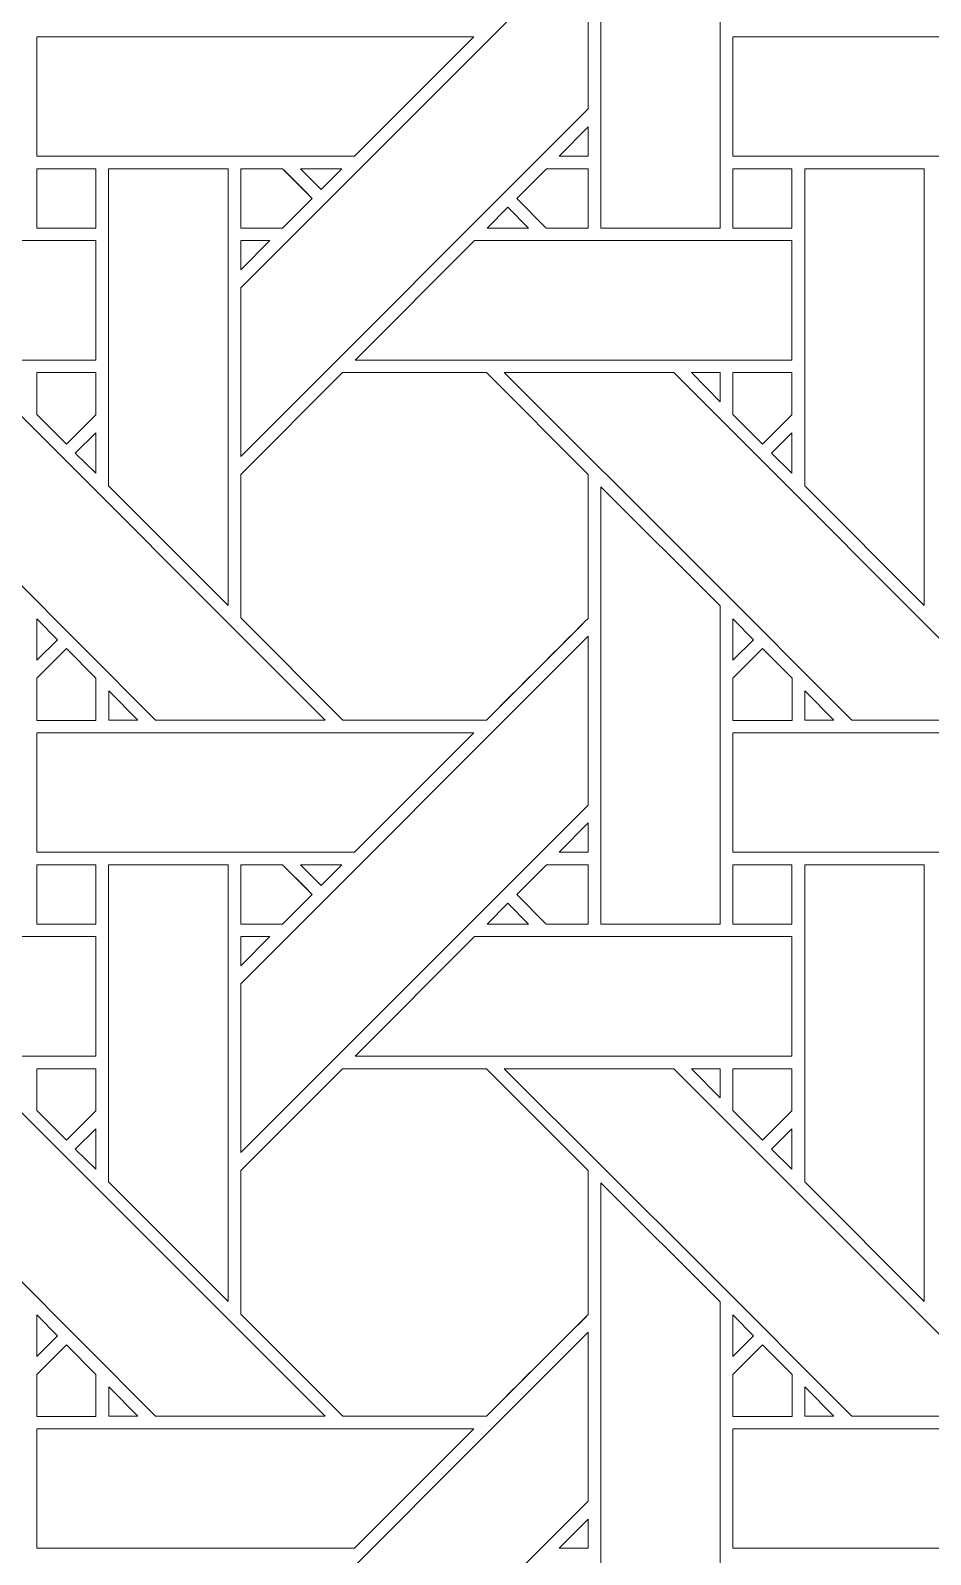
# Model space of a CAD drawing. Header units: inches. Extents: x 2.4 to 22.4, y -0.9 to 19.1.
# Drawn here: x 9.488 to 10.714, y 1.554 to 3.631 of the extents above; entities that cross this region are included whole.
import ezdxf

# ---------------------------------------------------------------- set-up
doc = ezdxf.new("R2010")
doc.units = ezdxf.units.IN
doc.header["$MEASUREMENT"] = 0
doc.layers.add('Design', color=7, linetype='Continuous', lineweight=0)

msp = doc.modelspace()

# ---------------------------------------------------------------- linework, layer by layer
at = {"layer": 'Design'}
for points, knots in [([(12.3829, 19.0948), (6.86, 19.0948), (2.3829, 14.6176), (2.3829, 9.0948), (2.3829, 3.5719), (6.86, -0.9052), (12.3829, -0.9052), (17.9057, -0.9052), (22.3829, 3.5719), (22.3829, 9.0948), (22.3829, 14.6176), (17.9057, 19.0948), (12.3829, 19.0948)], [0, 0, 0, 0, 1, 1, 1, 2, 2, 2, 3, 3, 3, 4, 4, 4, 4]), ([(12.3829, 17.972), (7.4801, 17.972), (3.5056, 13.9975), (3.5056, 9.0948), (3.5056, 4.192), (7.4801, 0.2175), (12.3829, 0.2175), (17.2856, 0.2175), (21.2601, 4.192), (21.2601, 9.0948), (21.2601, 13.9975), (17.2856, 17.972), (12.3829, 17.972)], [0, 0, 0, 0, 1, 1, 1, 2, 2, 2, 3, 3, 3, 4, 4, 4, 4]), ([(10.4278, 3.7957), (10.4278, 3.7957), (10.4278, 3.362), (10.4278, 3.362), (10.4278, 3.362), (10.265, 3.362), (10.265, 3.362), (10.265, 3.362), (10.265, 3.9579), (10.265, 3.9579), (10.265, 3.9579), (10.4278, 3.7957), (10.4278, 3.7957)], [0, 0, 0, 0, 1, 1, 1, 2, 2, 2, 3, 3, 3, 4, 4, 4, 4]), ([(9.7742, 3.2807), (9.7742, 3.2807), (10.2479, 3.7543), (10.2479, 3.7543), (10.2479, 3.7543), (10.2479, 3.5243), (10.2479, 3.5243), (10.2479, 3.5243), (9.7742, 3.0506), (9.7742, 3.0506), (9.7742, 3.0506), (9.7742, 3.2807), (9.7742, 3.2807)], [0, 0, 0, 0, 1, 1, 1, 2, 2, 2, 3, 3, 3, 4, 4, 4, 4]), ([(9.4964, 3.4601), (9.4964, 3.4601), (9.4964, 3.6228), (9.4964, 3.6228), (9.4964, 3.6228), (10.0921, 3.6228), (10.0921, 3.6228), (10.0921, 3.6228), (9.9293, 3.4601), (9.9293, 3.4601), (9.9293, 3.4601), (9.4964, 3.4601), (9.4964, 3.4601)], [0, 0, 0, 0, 1, 1, 1, 2, 2, 2, 3, 3, 3, 4, 4, 4, 4]), ([(10.4451, 3.4601), (10.4451, 3.4601), (10.4451, 3.6228), (10.4451, 3.6228), (10.4451, 3.6228), (11.0408, 3.6228), (11.0408, 3.6228), (11.0408, 3.6228), (10.8781, 3.4601), (10.8781, 3.4601), (10.8781, 3.4601), (10.4451, 3.4601), (10.4451, 3.4601)], [0, 0, 0, 0, 1, 1, 1, 2, 2, 2, 3, 3, 3, 4, 4, 4, 4]), ([(10.2081, 3.4601), (10.2081, 3.4601), (10.2479, 3.4999), (10.2479, 3.4999), (10.2479, 3.4999), (10.2479, 3.4601), (10.2479, 3.4601), (10.2479, 3.4601), (10.2081, 3.4601), (10.2081, 3.4601)], [0, 0, 0, 0, 1, 1, 1, 2, 2, 2, 3, 3, 3, 3]), ([(9.4963, 3.362), (9.4963, 3.362), (9.4963, 3.4428), (9.4963, 3.4428), (9.4963, 3.4428), (9.5766, 3.4428), (9.5766, 3.4428), (9.5766, 3.4428), (9.5766, 3.362), (9.5766, 3.362), (9.5766, 3.362), (9.4963, 3.362), (9.4963, 3.362)], [0, 0, 0, 0, 1, 1, 1, 2, 2, 2, 3, 3, 3, 4, 4, 4, 4]), ([(9.5766, 3.4428), (9.5766, 3.4428), (9.5766, 3.362), (9.5766, 3.362), (9.5766, 3.362), (9.4963, 3.362), (9.4963, 3.362), (9.4963, 3.362), (9.4963, 3.4428), (9.4963, 3.4428), (9.4963, 3.4428), (9.5766, 3.4428), (9.5766, 3.4428)], [0, 0, 0, 0, 1, 1, 1, 2, 2, 2, 3, 3, 3, 4, 4, 4, 4]), ([(9.7571, 3.4428), (9.7571, 3.4428), (9.7571, 2.8477), (9.7571, 2.8477), (9.7571, 2.8477), (9.5942, 3.0106), (9.5942, 3.0106), (9.5942, 3.0106), (9.5942, 3.4428), (9.5942, 3.4428), (9.5942, 3.4428), (9.7571, 3.4428), (9.7571, 3.4428)], [0, 0, 0, 0, 1, 1, 1, 2, 2, 2, 3, 3, 3, 4, 4, 4, 4]), ([(9.7742, 3.362), (9.7742, 3.362), (9.7742, 3.4428), (9.7742, 3.4428), (9.7742, 3.4428), (9.8313, 3.4428), (9.8313, 3.4428), (9.8364, 3.4377), (9.8672, 3.4069), (9.8716, 3.4024), (9.8716, 3.4024), (9.8312, 3.362), (9.8312, 3.362), (9.8312, 3.362), (9.7742, 3.362), (9.7742, 3.362)], [0, 0, 0, 0, 1, 1, 1, 2, 2, 2, 3, 3, 3, 4, 4, 4, 5, 5, 5, 5]), ([(9.8716, 3.4024), (9.8716, 3.4024), (9.8312, 3.362), (9.8312, 3.362), (9.8312, 3.362), (9.7742, 3.362), (9.7742, 3.362), (9.7742, 3.362), (9.7742, 3.4428), (9.7742, 3.4428), (9.7742, 3.4428), (9.8313, 3.4428), (9.8313, 3.4428), (9.8366, 3.4375), (9.8674, 3.4066), (9.8716, 3.4024)], [0, 0, 0, 0, 1, 1, 1, 2, 2, 2, 3, 3, 3, 4, 4, 4, 5, 5, 5, 5]), ([(9.8556, 3.4428), (9.8556, 3.4428), (9.9121, 3.4428), (9.9121, 3.4428), (9.9121, 3.4428), (9.8838, 3.4146), (9.8838, 3.4146), (9.8838, 3.4146), (9.8556, 3.4428), (9.8556, 3.4428)], [0, 0, 0, 0, 1, 1, 1, 2, 2, 2, 3, 3, 3, 3]), ([(10.1907, 3.362), (10.1907, 3.362), (10.1504, 3.4024), (10.1504, 3.4024), (10.1504, 3.4024), (10.1908, 3.4428), (10.1908, 3.4428), (10.1908, 3.4428), (10.2479, 3.4428), (10.2479, 3.4428), (10.2479, 3.4428), (10.2479, 3.362), (10.2479, 3.362), (10.2479, 3.362), (10.1907, 3.362), (10.1907, 3.362)], [0, 0, 0, 0, 1, 1, 1, 2, 2, 2, 3, 3, 3, 4, 4, 4, 5, 5, 5, 5]), ([(10.1504, 3.4024), (10.1504, 3.4024), (10.1908, 3.4428), (10.1908, 3.4428), (10.1908, 3.4428), (10.2479, 3.4428), (10.2479, 3.4428), (10.2479, 3.4428), (10.2479, 3.362), (10.2479, 3.362), (10.2479, 3.362), (10.1907, 3.362), (10.1907, 3.362), (10.1907, 3.362), (10.1504, 3.4024), (10.1504, 3.4024)], [0, 0, 0, 0, 1, 1, 1, 2, 2, 2, 3, 3, 3, 4, 4, 4, 5, 5, 5, 5]), ([(10.4451, 3.362), (10.4451, 3.362), (10.4451, 3.4428), (10.4451, 3.4428), (10.4451, 3.4428), (10.5253, 3.4428), (10.5253, 3.4428), (10.5253, 3.4428), (10.5253, 3.362), (10.5253, 3.362), (10.5253, 3.362), (10.4451, 3.362), (10.4451, 3.362)], [0, 0, 0, 0, 1, 1, 1, 2, 2, 2, 3, 3, 3, 4, 4, 4, 4]), ([(10.4451, 3.4428), (10.4451, 3.4428), (10.5253, 3.4428), (10.5253, 3.4428), (10.5253, 3.4428), (10.5253, 3.362), (10.5253, 3.362), (10.5253, 3.362), (10.4451, 3.362), (10.4451, 3.362), (10.4451, 3.362), (10.4451, 3.4428), (10.4451, 3.4428)], [0, 0, 0, 0, 1, 1, 1, 2, 2, 2, 3, 3, 3, 4, 4, 4, 4]), ([(10.7058, 3.4428), (10.7058, 3.4428), (10.7058, 2.8477), (10.7058, 2.8477), (10.7058, 2.8477), (10.5429, 3.0106), (10.5429, 3.0106), (10.5429, 3.0106), (10.5429, 3.4428), (10.5429, 3.4428), (10.5429, 3.4428), (10.7058, 3.4428), (10.7058, 3.4428)], [0, 0, 0, 0, 1, 1, 1, 2, 2, 2, 3, 3, 3, 4, 4, 4, 4]), ([(10.1666, 3.362), (10.1666, 3.362), (10.11, 3.362), (10.11, 3.362), (10.11, 3.362), (10.1383, 3.3903), (10.1383, 3.3903), (10.1383, 3.3903), (10.1666, 3.362), (10.1666, 3.362)], [0, 0, 0, 0, 1, 1, 1, 2, 2, 2, 3, 3, 3, 3]), ([(8.9813, 3.1821), (8.9813, 3.1821), (9.1442, 3.3449), (9.1442, 3.3449), (9.1442, 3.3449), (9.5766, 3.3449), (9.5766, 3.3449), (9.5766, 3.3449), (9.5766, 3.1821), (9.5766, 3.1821), (9.5766, 3.1821), (8.9813, 3.1821), (8.9813, 3.1821)], [0, 0, 0, 0, 1, 1, 1, 2, 2, 2, 3, 3, 3, 4, 4, 4, 4]), ([(9.814, 3.3449), (9.814, 3.3449), (9.7742, 3.3051), (9.7742, 3.3051), (9.7742, 3.3051), (9.7742, 3.3449), (9.7742, 3.3449), (9.7742, 3.3449), (9.814, 3.3449), (9.814, 3.3449)], [0, 0, 0, 0, 1, 1, 1, 2, 2, 2, 3, 3, 3, 3]), ([(9.9301, 3.1821), (9.9301, 3.1821), (10.0929, 3.3449), (10.0929, 3.3449), (10.0929, 3.3449), (10.5253, 3.3449), (10.5253, 3.3449), (10.5253, 3.3449), (10.5253, 3.1821), (10.5253, 3.1821), (10.5253, 3.1821), (9.9301, 3.1821), (9.9301, 3.1821)], [0, 0, 0, 0, 1, 1, 1, 2, 2, 2, 3, 3, 3, 4, 4, 4, 4]), ([(9.459, 2.8912), (9.459, 2.8912), (9.1847, 3.165), (9.1847, 3.165), (9.1847, 3.165), (9.4156, 3.165), (9.4156, 3.165), (9.4156, 3.165), (9.8892, 2.6913), (9.8892, 2.6913), (9.8892, 2.6913), (9.6582, 2.6913), (9.6582, 2.6913), (9.6582, 2.6913), (9.459, 2.8912), (9.459, 2.8912)], [0, 0, 0, 0, 1, 1, 1, 2, 2, 2, 3, 3, 3, 4, 4, 4, 5, 5, 5, 5]), ([(9.4963, 3.1077), (9.4963, 3.1077), (9.4963, 3.1649), (9.4963, 3.1649), (9.4963, 3.1649), (9.5766, 3.1649), (9.5766, 3.1649), (9.5766, 3.1649), (9.5766, 3.1073), (9.5766, 3.1073), (9.5766, 3.1073), (9.5366, 3.0674), (9.5366, 3.0674), (9.5366, 3.0674), (9.4963, 3.1077), (9.4963, 3.1077)], [0, 0, 0, 0, 1, 1, 1, 2, 2, 2, 3, 3, 3, 4, 4, 4, 5, 5, 5, 5]), ([(9.5366, 3.0674), (9.5366, 3.0674), (9.4963, 3.1077), (9.4963, 3.1077), (9.4963, 3.1077), (9.4963, 3.1649), (9.4963, 3.1649), (9.4963, 3.1649), (9.5766, 3.1649), (9.5766, 3.1649), (9.5766, 3.1649), (9.5766, 3.1073), (9.5766, 3.1073), (9.5766, 3.1073), (9.5366, 3.0674), (9.5366, 3.0674)], [0, 0, 0, 0, 1, 1, 1, 2, 2, 2, 3, 3, 3, 4, 4, 4, 5, 5, 5, 5]), ([(9.7742, 2.8305), (9.7742, 2.8305), (9.7742, 3.0262), (9.7742, 3.0262), (9.7742, 3.0262), (9.9129, 3.1649), (9.9129, 3.1649), (9.9129, 3.1649), (10.1091, 3.1649), (10.1091, 3.1649), (10.1091, 3.1649), (10.2478, 3.0262), (10.2478, 3.0262), (10.2478, 3.0262), (10.2478, 2.83), (10.2478, 2.83), (10.23, 2.812), (10.1181, 2.7003), (10.1091, 2.6913), (10.1091, 2.6913), (9.9134, 2.6913), (9.9134, 2.6913), (9.9134, 2.6913), (9.7742, 2.8305), (9.7742, 2.8305)], [0, 0, 0, 0, 1, 1, 1, 2, 2, 2, 3, 3, 3, 4, 4, 4, 5, 5, 5, 6, 6, 6, 7, 7, 7, 8, 8, 8, 8]), ([(9.7742, 3.0262), (9.7742, 3.0262), (9.9129, 3.1649), (9.9129, 3.1649), (9.9129, 3.1649), (10.1091, 3.1649), (10.1091, 3.1649), (10.1091, 3.1649), (10.2478, 3.0262), (10.2478, 3.0262), (10.2478, 3.0262), (10.2478, 2.83), (10.2478, 2.83), (10.2298, 2.8118), (10.118, 2.7001), (10.1091, 2.6913), (10.1091, 2.6913), (9.9134, 2.6913), (9.9134, 2.6913), (9.9134, 2.6913), (9.7742, 2.8305), (9.7742, 2.8305), (9.7742, 2.8305), (9.7742, 3.0262), (9.7742, 3.0262)], [0, 0, 0, 0, 1, 1, 1, 2, 2, 2, 3, 3, 3, 4, 4, 4, 5, 5, 5, 6, 6, 6, 7, 7, 7, 8, 8, 8, 8]), ([(10.4077, 2.8912), (10.4077, 2.8912), (10.1334, 3.165), (10.1334, 3.165), (10.1334, 3.165), (10.3643, 3.165), (10.3643, 3.165), (10.3643, 3.165), (10.838, 2.6913), (10.838, 2.6913), (10.838, 2.6913), (10.6069, 2.6913), (10.6069, 2.6913), (10.6069, 2.6913), (10.4077, 2.8912), (10.4077, 2.8912)], [0, 0, 0, 0, 1, 1, 1, 2, 2, 2, 3, 3, 3, 4, 4, 4, 5, 5, 5, 5]), ([(10.4279, 3.165), (10.4279, 3.165), (10.4279, 3.1251), (10.4279, 3.1251), (10.4279, 3.1251), (10.3884, 3.165), (10.3884, 3.165), (10.3884, 3.165), (10.4279, 3.165), (10.4279, 3.165)], [0, 0, 0, 0, 1, 1, 1, 2, 2, 2, 3, 3, 3, 3]), ([(10.5253, 3.1649), (10.5253, 3.1649), (10.5253, 3.1073), (10.5253, 3.1073), (10.5253, 3.1073), (10.4854, 3.0674), (10.4854, 3.0674), (10.4854, 3.0674), (10.445, 3.1077), (10.445, 3.1077), (10.445, 3.1077), (10.445, 3.1649), (10.445, 3.1649), (10.445, 3.1649), (10.5253, 3.1649), (10.5253, 3.1649)], [0, 0, 0, 0, 1, 1, 1, 2, 2, 2, 3, 3, 3, 4, 4, 4, 5, 5, 5, 5]), ([(10.4854, 3.0674), (10.4854, 3.0674), (10.445, 3.1077), (10.445, 3.1077), (10.445, 3.1077), (10.445, 3.1649), (10.445, 3.1649), (10.445, 3.1649), (10.5253, 3.1649), (10.5253, 3.1649), (10.5253, 3.1649), (10.5253, 3.1073), (10.5253, 3.1073), (10.5253, 3.1073), (10.4854, 3.0674), (10.4854, 3.0674)], [0, 0, 0, 0, 1, 1, 1, 2, 2, 2, 3, 3, 3, 4, 4, 4, 5, 5, 5, 5]), ([(9.5766, 3.0831), (9.5766, 3.0831), (9.5766, 3.028), (9.5766, 3.028), (9.5766, 3.028), (9.5488, 3.0553), (9.5488, 3.0553), (9.5488, 3.0553), (9.5766, 3.0831), (9.5766, 3.0831)], [0, 0, 0, 0, 1, 1, 1, 2, 2, 2, 3, 3, 3, 3]), ([(10.5253, 3.0831), (10.5253, 3.0831), (10.5253, 3.028), (10.5253, 3.028), (10.5253, 3.028), (10.4976, 3.0553), (10.4976, 3.0553), (10.4976, 3.0553), (10.5253, 3.0831), (10.5253, 3.0831)], [0, 0, 0, 0, 1, 1, 1, 2, 2, 2, 3, 3, 3, 3]), ([(10.4278, 2.847), (10.4278, 2.847), (10.4278, 2.4133), (10.4278, 2.4133), (10.4278, 2.4133), (10.265, 2.4133), (10.265, 2.4133), (10.265, 2.4133), (10.265, 3.0091), (10.265, 3.0091), (10.265, 3.0091), (10.4278, 2.847), (10.4278, 2.847)], [0, 0, 0, 0, 1, 1, 1, 2, 2, 2, 3, 3, 3, 4, 4, 4, 4]), ([(9.4964, 2.7728), (9.4964, 2.7728), (9.4964, 2.8295), (9.4964, 2.8295), (9.4964, 2.8295), (9.5246, 2.8009), (9.5246, 2.8009), (9.5246, 2.8009), (9.4964, 2.7728), (9.4964, 2.7728)], [0, 0, 0, 0, 1, 1, 1, 2, 2, 2, 3, 3, 3, 3]), ([(10.4733, 2.8009), (10.4733, 2.8009), (10.4451, 2.7728), (10.4451, 2.7728), (10.4451, 2.7728), (10.4451, 2.8295), (10.4451, 2.8295), (10.4451, 2.8295), (10.4733, 2.8009), (10.4733, 2.8009)], [0, 0, 0, 0, 1, 1, 1, 2, 2, 2, 3, 3, 3, 3]), ([(9.7742, 2.332), (9.7742, 2.332), (10.2479, 2.8056), (10.2479, 2.8056), (10.2479, 2.8056), (10.2479, 2.5756), (10.2479, 2.5756), (10.2479, 2.5756), (9.7742, 2.1019), (9.7742, 2.1019), (9.7742, 2.1019), (9.7742, 2.332), (9.7742, 2.332)], [0, 0, 0, 0, 1, 1, 1, 2, 2, 2, 3, 3, 3, 4, 4, 4, 4]), ([(9.4963, 2.691), (9.4963, 2.691), (9.4963, 2.7483), (9.4963, 2.7483), (9.4963, 2.7483), (9.5367, 2.7887), (9.5367, 2.7887), (9.5367, 2.7887), (9.577, 2.7483), (9.577, 2.7483), (9.577, 2.7483), (9.577, 2.691), (9.577, 2.691), (9.577, 2.691), (9.4963, 2.691), (9.4963, 2.691)], [0, 0, 0, 0, 1, 1, 1, 2, 2, 2, 3, 3, 3, 4, 4, 4, 5, 5, 5, 5]), ([(9.5367, 2.7887), (9.5367, 2.7887), (9.577, 2.7483), (9.577, 2.7483), (9.577, 2.7483), (9.577, 2.691), (9.577, 2.691), (9.577, 2.691), (9.4963, 2.691), (9.4963, 2.691), (9.4963, 2.691), (9.4963, 2.7483), (9.4963, 2.7483), (9.4963, 2.7483), (9.5367, 2.7887), (9.5367, 2.7887)], [0, 0, 0, 0, 1, 1, 1, 2, 2, 2, 3, 3, 3, 4, 4, 4, 5, 5, 5, 5]), ([(10.4451, 2.691), (10.4451, 2.691), (10.4451, 2.7483), (10.4451, 2.7483), (10.4451, 2.7483), (10.4854, 2.7887), (10.4854, 2.7887), (10.4854, 2.7887), (10.5257, 2.7483), (10.5257, 2.7483), (10.5257, 2.7483), (10.5257, 2.691), (10.5257, 2.691), (10.5257, 2.691), (10.4451, 2.691), (10.4451, 2.691)], [0, 0, 0, 0, 1, 1, 1, 2, 2, 2, 3, 3, 3, 4, 4, 4, 5, 5, 5, 5]), ([(10.4451, 2.7483), (10.4451, 2.7483), (10.4854, 2.7887), (10.4854, 2.7887), (10.4854, 2.7887), (10.5257, 2.7483), (10.5257, 2.7483), (10.5257, 2.7483), (10.5257, 2.691), (10.5257, 2.691), (10.5257, 2.691), (10.4451, 2.691), (10.4451, 2.691), (10.4451, 2.691), (10.4451, 2.7483), (10.4451, 2.7483)], [0, 0, 0, 0, 1, 1, 1, 2, 2, 2, 3, 3, 3, 4, 4, 4, 5, 5, 5, 5]), ([(9.634, 2.6913), (9.634, 2.6913), (9.5943, 2.6913), (9.5943, 2.6913), (9.5943, 2.6913), (9.5943, 2.7311), (9.5943, 2.7311), (9.5943, 2.7311), (9.634, 2.6913), (9.634, 2.6913)], [0, 0, 0, 0, 1, 1, 1, 2, 2, 2, 3, 3, 3, 3]), ([(10.5827, 2.6913), (10.5827, 2.6913), (10.543, 2.6913), (10.543, 2.6913), (10.543, 2.6913), (10.543, 2.7311), (10.543, 2.7311), (10.543, 2.7311), (10.5827, 2.6913), (10.5827, 2.6913)], [0, 0, 0, 0, 1, 1, 1, 2, 2, 2, 3, 3, 3, 3]), ([(9.4964, 2.5114), (9.4964, 2.5114), (9.4964, 2.6741), (9.4964, 2.6741), (9.4964, 2.6741), (10.0921, 2.6741), (10.0921, 2.6741), (10.0921, 2.6741), (9.9293, 2.5114), (9.9293, 2.5114), (9.9293, 2.5114), (9.4964, 2.5114), (9.4964, 2.5114)], [0, 0, 0, 0, 1, 1, 1, 2, 2, 2, 3, 3, 3, 4, 4, 4, 4]), ([(10.4451, 2.5114), (10.4451, 2.5114), (10.4451, 2.6741), (10.4451, 2.6741), (10.4451, 2.6741), (11.0408, 2.6741), (11.0408, 2.6741), (11.0408, 2.6741), (10.8781, 2.5114), (10.8781, 2.5114), (10.8781, 2.5114), (10.4451, 2.5114), (10.4451, 2.5114)], [0, 0, 0, 0, 1, 1, 1, 2, 2, 2, 3, 3, 3, 4, 4, 4, 4]), ([(10.2081, 2.5114), (10.2081, 2.5114), (10.2479, 2.5512), (10.2479, 2.5512), (10.2479, 2.5512), (10.2479, 2.5114), (10.2479, 2.5114), (10.2479, 2.5114), (10.2081, 2.5114), (10.2081, 2.5114)], [0, 0, 0, 0, 1, 1, 1, 2, 2, 2, 3, 3, 3, 3]), ([(9.4963, 2.4133), (9.4963, 2.4133), (9.4963, 2.4941), (9.4963, 2.4941), (9.4963, 2.4941), (9.5766, 2.4941), (9.5766, 2.4941), (9.5766, 2.4941), (9.5766, 2.4133), (9.5766, 2.4133), (9.5766, 2.4133), (9.4963, 2.4133), (9.4963, 2.4133)], [0, 0, 0, 0, 1, 1, 1, 2, 2, 2, 3, 3, 3, 4, 4, 4, 4]), ([(9.4963, 2.4941), (9.4963, 2.4941), (9.5766, 2.4941), (9.5766, 2.4941), (9.5766, 2.4941), (9.5766, 2.4133), (9.5766, 2.4133), (9.5766, 2.4133), (9.4963, 2.4133), (9.4963, 2.4133), (9.4963, 2.4133), (9.4963, 2.4941), (9.4963, 2.4941)], [0, 0, 0, 0, 1, 1, 1, 2, 2, 2, 3, 3, 3, 4, 4, 4, 4]), ([(9.7571, 2.4941), (9.7571, 2.4941), (9.7571, 1.899), (9.7571, 1.899), (9.7571, 1.899), (9.5942, 2.0619), (9.5942, 2.0619), (9.5942, 2.0619), (9.5942, 2.4941), (9.5942, 2.4941), (9.5942, 2.4941), (9.7571, 2.4941), (9.7571, 2.4941)], [0, 0, 0, 0, 1, 1, 1, 2, 2, 2, 3, 3, 3, 4, 4, 4, 4]), ([(9.8716, 2.4537), (9.8716, 2.4537), (9.8312, 2.4133), (9.8312, 2.4133), (9.8312, 2.4133), (9.7742, 2.4133), (9.7742, 2.4133), (9.7742, 2.4133), (9.7742, 2.4941), (9.7742, 2.4941), (9.7742, 2.4941), (9.8313, 2.4941), (9.8313, 2.4941), (9.8364, 2.4889), (9.8672, 2.4581), (9.8716, 2.4537)], [0, 0, 0, 0, 1, 1, 1, 2, 2, 2, 3, 3, 3, 4, 4, 4, 5, 5, 5, 5]), ([(9.7742, 2.4941), (9.7742, 2.4941), (9.8313, 2.4941), (9.8313, 2.4941), (9.8366, 2.4887), (9.8674, 2.4579), (9.8716, 2.4537), (9.8716, 2.4537), (9.8312, 2.4133), (9.8312, 2.4133), (9.8312, 2.4133), (9.7742, 2.4133), (9.7742, 2.4133), (9.7742, 2.4133), (9.7742, 2.4941), (9.7742, 2.4941)], [0, 0, 0, 0, 1, 1, 1, 2, 2, 2, 3, 3, 3, 4, 4, 4, 5, 5, 5, 5]), ([(9.9121, 2.4941), (9.9121, 2.4941), (9.8838, 2.4659), (9.8838, 2.4659), (9.8838, 2.4659), (9.8556, 2.4941), (9.8556, 2.4941), (9.8556, 2.4941), (9.9121, 2.4941), (9.9121, 2.4941)], [0, 0, 0, 0, 1, 1, 1, 2, 2, 2, 3, 3, 3, 3]), ([(10.1907, 2.4133), (10.1907, 2.4133), (10.1504, 2.4536), (10.1504, 2.4536), (10.1504, 2.4536), (10.1908, 2.4941), (10.1908, 2.4941), (10.1908, 2.4941), (10.2479, 2.4941), (10.2479, 2.4941), (10.2479, 2.4941), (10.2479, 2.4133), (10.2479, 2.4133), (10.2479, 2.4133), (10.1907, 2.4133), (10.1907, 2.4133)], [0, 0, 0, 0, 1, 1, 1, 2, 2, 2, 3, 3, 3, 4, 4, 4, 5, 5, 5, 5]), ([(10.1504, 2.4536), (10.1504, 2.4536), (10.1908, 2.4941), (10.1908, 2.4941), (10.1908, 2.4941), (10.2479, 2.4941), (10.2479, 2.4941), (10.2479, 2.4941), (10.2479, 2.4133), (10.2479, 2.4133), (10.2479, 2.4133), (10.1907, 2.4133), (10.1907, 2.4133), (10.1907, 2.4133), (10.1504, 2.4536), (10.1504, 2.4536)], [0, 0, 0, 0, 1, 1, 1, 2, 2, 2, 3, 3, 3, 4, 4, 4, 5, 5, 5, 5]), ([(10.4451, 2.4133), (10.4451, 2.4133), (10.4451, 2.4941), (10.4451, 2.4941), (10.4451, 2.4941), (10.5253, 2.4941), (10.5253, 2.4941), (10.5253, 2.4941), (10.5253, 2.4133), (10.5253, 2.4133), (10.5253, 2.4133), (10.4451, 2.4133), (10.4451, 2.4133)], [0, 0, 0, 0, 1, 1, 1, 2, 2, 2, 3, 3, 3, 4, 4, 4, 4]), ([(10.4451, 2.4941), (10.4451, 2.4941), (10.5253, 2.4941), (10.5253, 2.4941), (10.5253, 2.4941), (10.5253, 2.4133), (10.5253, 2.4133), (10.5253, 2.4133), (10.4451, 2.4133), (10.4451, 2.4133), (10.4451, 2.4133), (10.4451, 2.4941), (10.4451, 2.4941)], [0, 0, 0, 0, 1, 1, 1, 2, 2, 2, 3, 3, 3, 4, 4, 4, 4]), ([(10.7058, 2.4941), (10.7058, 2.4941), (10.7058, 1.899), (10.7058, 1.899), (10.7058, 1.899), (10.5429, 2.0619), (10.5429, 2.0619), (10.5429, 2.0619), (10.5429, 2.4941), (10.5429, 2.4941), (10.5429, 2.4941), (10.7058, 2.4941), (10.7058, 2.4941)], [0, 0, 0, 0, 1, 1, 1, 2, 2, 2, 3, 3, 3, 4, 4, 4, 4]), ([(10.1666, 2.4133), (10.1666, 2.4133), (10.11, 2.4133), (10.11, 2.4133), (10.11, 2.4133), (10.1383, 2.4416), (10.1383, 2.4416), (10.1383, 2.4416), (10.1666, 2.4133), (10.1666, 2.4133)], [0, 0, 0, 0, 1, 1, 1, 2, 2, 2, 3, 3, 3, 3]), ([(9.1442, 2.3962), (9.1442, 2.3962), (9.5766, 2.3962), (9.5766, 2.3962), (9.5766, 2.3962), (9.5766, 2.2334), (9.5766, 2.2334), (9.5766, 2.2334), (8.9813, 2.2334), (8.9813, 2.2334), (8.9813, 2.2334), (9.1442, 2.3962), (9.1442, 2.3962)], [0, 0, 0, 0, 1, 1, 1, 2, 2, 2, 3, 3, 3, 4, 4, 4, 4]), ([(9.8141, 2.3962), (9.8141, 2.3962), (9.7742, 2.3564), (9.7742, 2.3564), (9.7742, 2.3564), (9.7742, 2.3962), (9.7742, 2.3962), (9.7742, 2.3962), (9.8141, 2.3962), (9.8141, 2.3962)], [0, 0, 0, 0, 1, 1, 1, 2, 2, 2, 3, 3, 3, 3]), ([(10.0929, 2.3962), (10.0929, 2.3962), (10.5253, 2.3962), (10.5253, 2.3962), (10.5253, 2.3962), (10.5253, 2.2334), (10.5253, 2.2334), (10.5253, 2.2334), (9.9301, 2.2334), (9.9301, 2.2334), (9.9301, 2.2334), (10.0929, 2.3962), (10.0929, 2.3962)], [0, 0, 0, 0, 1, 1, 1, 2, 2, 2, 3, 3, 3, 4, 4, 4, 4]), ([(9.459, 1.9425), (9.459, 1.9425), (9.1847, 2.2162), (9.1847, 2.2162), (9.1847, 2.2162), (9.4156, 2.2162), (9.4156, 2.2162), (9.4156, 2.2162), (9.8892, 1.7426), (9.8892, 1.7426), (9.8892, 1.7426), (9.6582, 1.7426), (9.6582, 1.7426), (9.6582, 1.7426), (9.459, 1.9425), (9.459, 1.9425)], [0, 0, 0, 0, 1, 1, 1, 2, 2, 2, 3, 3, 3, 4, 4, 4, 5, 5, 5, 5]), ([(9.5766, 2.2162), (9.5766, 2.2162), (9.5766, 2.1586), (9.5766, 2.1586), (9.5766, 2.1586), (9.5366, 2.1186), (9.5366, 2.1186), (9.5366, 2.1186), (9.4963, 2.159), (9.4963, 2.159), (9.4963, 2.159), (9.4963, 2.2162), (9.4963, 2.2162), (9.4963, 2.2162), (9.5766, 2.2162), (9.5766, 2.2162)], [0, 0, 0, 0, 1, 1, 1, 2, 2, 2, 3, 3, 3, 4, 4, 4, 5, 5, 5, 5]), ([(9.5366, 2.1186), (9.5366, 2.1186), (9.4963, 2.159), (9.4963, 2.159), (9.4963, 2.159), (9.4963, 2.2162), (9.4963, 2.2162), (9.4963, 2.2162), (9.5766, 2.2162), (9.5766, 2.2162), (9.5766, 2.2162), (9.5766, 2.1586), (9.5766, 2.1586), (9.5766, 2.1586), (9.5366, 2.1186), (9.5366, 2.1186)], [0, 0, 0, 0, 1, 1, 1, 2, 2, 2, 3, 3, 3, 4, 4, 4, 5, 5, 5, 5]), ([(10.1091, 1.7425), (10.1091, 1.7425), (9.9134, 1.7425), (9.9134, 1.7425), (9.9134, 1.7425), (9.7742, 1.8818), (9.7742, 1.8818), (9.7742, 1.8818), (9.7742, 2.0774), (9.7742, 2.0774), (9.7742, 2.0774), (9.9129, 2.2162), (9.9129, 2.2162), (9.9129, 2.2162), (10.1091, 2.2162), (10.1091, 2.2162), (10.1091, 2.2162), (10.2478, 2.0775), (10.2478, 2.0775), (10.2478, 2.0775), (10.2478, 1.8812), (10.2478, 1.8812), (10.23, 1.8633), (10.1181, 1.7516), (10.1091, 1.7425)], [0, 0, 0, 0, 1, 1, 1, 2, 2, 2, 3, 3, 3, 4, 4, 4, 5, 5, 5, 6, 6, 6, 7, 7, 7, 8, 8, 8, 8]), ([(9.7742, 1.8818), (9.7742, 1.8818), (9.7742, 2.0774), (9.7742, 2.0774), (9.7742, 2.0774), (9.9129, 2.2162), (9.9129, 2.2162), (9.9129, 2.2162), (10.1091, 2.2162), (10.1091, 2.2162), (10.1091, 2.2162), (10.2478, 2.0775), (10.2478, 2.0775), (10.2478, 2.0775), (10.2478, 1.8812), (10.2478, 1.8812), (10.2303, 1.8636), (10.1183, 1.7518), (10.1091, 1.7425), (10.1091, 1.7425), (9.9134, 1.7425), (9.9134, 1.7425), (9.9134, 1.7425), (9.7742, 1.8818), (9.7742, 1.8818)], [0, 0, 0, 0, 1, 1, 1, 2, 2, 2, 3, 3, 3, 4, 4, 4, 5, 5, 5, 6, 6, 6, 7, 7, 7, 8, 8, 8, 8]), ([(10.4077, 1.9425), (10.4077, 1.9425), (10.1334, 2.2162), (10.1334, 2.2162), (10.1334, 2.2162), (10.3643, 2.2162), (10.3643, 2.2162), (10.3643, 2.2162), (10.838, 1.7426), (10.838, 1.7426), (10.838, 1.7426), (10.6069, 1.7426), (10.6069, 1.7426), (10.6069, 1.7426), (10.4077, 1.9425), (10.4077, 1.9425)], [0, 0, 0, 0, 1, 1, 1, 2, 2, 2, 3, 3, 3, 4, 4, 4, 5, 5, 5, 5]), ([(10.4279, 2.2162), (10.4279, 2.2162), (10.4279, 2.1764), (10.4279, 2.1764), (10.4279, 2.1764), (10.3884, 2.2162), (10.3884, 2.2162), (10.3884, 2.2162), (10.4279, 2.2162), (10.4279, 2.2162)], [0, 0, 0, 0, 1, 1, 1, 2, 2, 2, 3, 3, 3, 3]), ([(10.5253, 2.2162), (10.5253, 2.2162), (10.5253, 2.1586), (10.5253, 2.1586), (10.5253, 2.1586), (10.4854, 2.1186), (10.4854, 2.1186), (10.4854, 2.1186), (10.445, 2.159), (10.445, 2.159), (10.445, 2.159), (10.445, 2.2162), (10.445, 2.2162), (10.445, 2.2162), (10.5253, 2.2162), (10.5253, 2.2162)], [0, 0, 0, 0, 1, 1, 1, 2, 2, 2, 3, 3, 3, 4, 4, 4, 5, 5, 5, 5]), ([(10.4854, 2.1186), (10.4854, 2.1186), (10.445, 2.159), (10.445, 2.159), (10.445, 2.159), (10.445, 2.2162), (10.445, 2.2162), (10.445, 2.2162), (10.5253, 2.2162), (10.5253, 2.2162), (10.5253, 2.2162), (10.5253, 2.1586), (10.5253, 2.1586), (10.5253, 2.1586), (10.4854, 2.1186), (10.4854, 2.1186)], [0, 0, 0, 0, 1, 1, 1, 2, 2, 2, 3, 3, 3, 4, 4, 4, 5, 5, 5, 5]), ([(9.5766, 2.1344), (9.5766, 2.1344), (9.5766, 2.0792), (9.5766, 2.0792), (9.5766, 2.0792), (9.5488, 2.1066), (9.5488, 2.1066), (9.5488, 2.1066), (9.5766, 2.1344), (9.5766, 2.1344)], [0, 0, 0, 0, 1, 1, 1, 2, 2, 2, 3, 3, 3, 3]), ([(10.5253, 2.1344), (10.5253, 2.1344), (10.5253, 2.0792), (10.5253, 2.0792), (10.5253, 2.0792), (10.4976, 2.1066), (10.4976, 2.1066), (10.4976, 2.1066), (10.5253, 2.1344), (10.5253, 2.1344)], [0, 0, 0, 0, 1, 1, 1, 2, 2, 2, 3, 3, 3, 3]), ([(10.4278, 1.8983), (10.4278, 1.8983), (10.4278, 1.4646), (10.4278, 1.4646), (10.4278, 1.4646), (10.265, 1.4646), (10.265, 1.4646), (10.265, 1.4646), (10.265, 2.0604), (10.265, 2.0604), (10.265, 2.0604), (10.4278, 1.8983), (10.4278, 1.8983)], [0, 0, 0, 0, 1, 1, 1, 2, 2, 2, 3, 3, 3, 4, 4, 4, 4]), ([(9.4964, 1.824), (9.4964, 1.824), (9.4964, 1.8808), (9.4964, 1.8808), (9.4964, 1.8808), (9.5246, 1.8522), (9.5246, 1.8522), (9.5246, 1.8522), (9.4964, 1.824), (9.4964, 1.824)], [0, 0, 0, 0, 1, 1, 1, 2, 2, 2, 3, 3, 3, 3]), ([(10.4451, 1.824), (10.4451, 1.824), (10.4451, 1.8808), (10.4451, 1.8808), (10.4451, 1.8808), (10.4733, 1.8522), (10.4733, 1.8522), (10.4733, 1.8522), (10.4451, 1.824), (10.4451, 1.824)], [0, 0, 0, 0, 1, 1, 1, 2, 2, 2, 3, 3, 3, 3]), ([(9.7742, 1.3833), (9.7742, 1.3833), (10.2479, 1.8569), (10.2479, 1.8569), (10.2479, 1.8569), (10.2479, 1.6268), (10.2479, 1.6268), (10.2479, 1.6268), (9.7742, 1.1532), (9.7742, 1.1532), (9.7742, 1.1532), (9.7742, 1.3833), (9.7742, 1.3833)], [0, 0, 0, 0, 1, 1, 1, 2, 2, 2, 3, 3, 3, 4, 4, 4, 4]), ([(9.4963, 1.7423), (9.4963, 1.7423), (9.4963, 1.7996), (9.4963, 1.7996), (9.4963, 1.7996), (9.5367, 1.84), (9.5367, 1.84), (9.5367, 1.84), (9.577, 1.7996), (9.577, 1.7996), (9.577, 1.7996), (9.577, 1.7423), (9.577, 1.7423), (9.577, 1.7423), (9.4963, 1.7423), (9.4963, 1.7423)], [0, 0, 0, 0, 1, 1, 1, 2, 2, 2, 3, 3, 3, 4, 4, 4, 5, 5, 5, 5]), ([(9.4963, 1.7423), (9.4963, 1.7423), (9.4963, 1.7996), (9.4963, 1.7996), (9.4963, 1.7996), (9.5366, 1.8399), (9.5366, 1.8399), (9.5366, 1.8399), (9.577, 1.7996), (9.577, 1.7996), (9.577, 1.7996), (9.577, 1.7423), (9.577, 1.7423), (9.577, 1.7423), (9.4963, 1.7423), (9.4963, 1.7423)], [0, 0, 0, 0, 1, 1, 1, 2, 2, 2, 3, 3, 3, 4, 4, 4, 5, 5, 5, 5]), ([(10.4451, 1.7423), (10.4451, 1.7423), (10.4451, 1.7996), (10.4451, 1.7996), (10.4451, 1.7996), (10.4854, 1.8399), (10.4854, 1.8399), (10.4854, 1.8399), (10.5257, 1.7996), (10.5257, 1.7996), (10.5257, 1.7996), (10.5257, 1.7423), (10.5257, 1.7423), (10.5257, 1.7423), (10.4451, 1.7423), (10.4451, 1.7423)], [0, 0, 0, 0, 1, 1, 1, 2, 2, 2, 3, 3, 3, 4, 4, 4, 5, 5, 5, 5]), ([(10.4451, 1.7423), (10.4451, 1.7423), (10.4451, 1.7996), (10.4451, 1.7996), (10.4451, 1.7996), (10.4854, 1.8399), (10.4854, 1.8399), (10.4854, 1.8399), (10.5257, 1.7996), (10.5257, 1.7996), (10.5257, 1.7996), (10.5257, 1.7423), (10.5257, 1.7423), (10.5257, 1.7423), (10.4451, 1.7423), (10.4451, 1.7423)], [0, 0, 0, 0, 1, 1, 1, 2, 2, 2, 3, 3, 3, 4, 4, 4, 5, 5, 5, 5]), ([(9.634, 1.7426), (9.634, 1.7426), (9.5943, 1.7426), (9.5943, 1.7426), (9.5943, 1.7426), (9.5943, 1.7824), (9.5943, 1.7824), (9.5943, 1.7824), (9.634, 1.7426), (9.634, 1.7426)], [0, 0, 0, 0, 1, 1, 1, 2, 2, 2, 3, 3, 3, 3]), ([(10.5827, 1.7426), (10.5827, 1.7426), (10.543, 1.7426), (10.543, 1.7426), (10.543, 1.7426), (10.543, 1.7824), (10.543, 1.7824), (10.543, 1.7824), (10.5827, 1.7426), (10.5827, 1.7426)], [0, 0, 0, 0, 1, 1, 1, 2, 2, 2, 3, 3, 3, 3]), ([(9.4964, 1.5626), (9.4964, 1.5626), (9.4964, 1.7254), (9.4964, 1.7254), (9.4964, 1.7254), (10.0921, 1.7254), (10.0921, 1.7254), (10.0921, 1.7254), (9.9293, 1.5626), (9.9293, 1.5626), (9.9293, 1.5626), (9.4964, 1.5626), (9.4964, 1.5626)], [0, 0, 0, 0, 1, 1, 1, 2, 2, 2, 3, 3, 3, 4, 4, 4, 4]), ([(10.4451, 1.5626), (10.4451, 1.5626), (10.4451, 1.7254), (10.4451, 1.7254), (10.4451, 1.7254), (11.0408, 1.7254), (11.0408, 1.7254), (11.0408, 1.7254), (10.8781, 1.5626), (10.8781, 1.5626), (10.8781, 1.5626), (10.4451, 1.5626), (10.4451, 1.5626)], [0, 0, 0, 0, 1, 1, 1, 2, 2, 2, 3, 3, 3, 4, 4, 4, 4]), ([(10.2081, 1.5627), (10.2081, 1.5627), (10.2479, 1.6024), (10.2479, 1.6024), (10.2479, 1.6024), (10.2479, 1.5627), (10.2479, 1.5627), (10.2479, 1.5627), (10.2081, 1.5627), (10.2081, 1.5627)], [0, 0, 0, 0, 1, 1, 1, 2, 2, 2, 3, 3, 3, 3])]:
    msp.add_open_spline(points, degree=3, knots=knots, dxfattribs=at)

doc.saveas('drawing.dxf')
